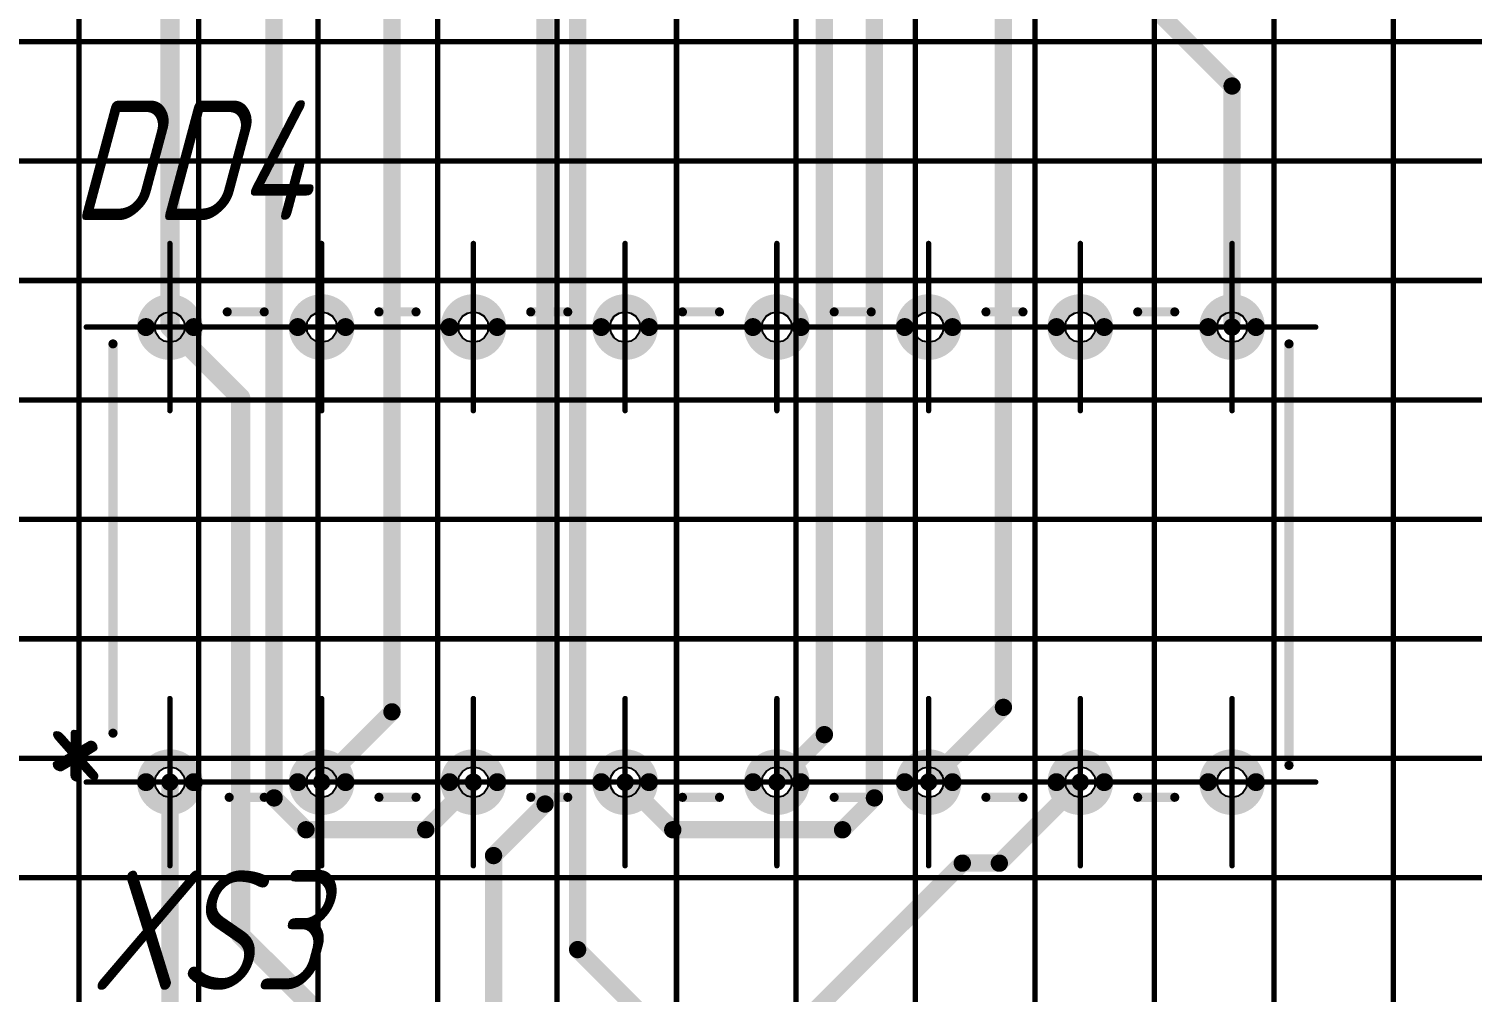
# Model space of a CAD drawing. Header units: millimetres. Extents: x 95 to 923, y 69 to 658.
# Drawn here: x 252.46 to 300.78, y 286.19 to 318.45 of the extents above; entities that cross this region are included whole.
import ezdxf

# ---------------------------------------------------------------- set-up
doc = ezdxf.new("R2010")
doc.units = ezdxf.units.MM
for name, color, linetype in [('Mechanical11', 56, 'Continuous'), ('Mechanical12', 56, 'Continuous'), ('Mechanical7', 56, 'Continuous'), ('Mechanical9', 56, 'Continuous')]:
    doc.layers.add(name, color=color, linetype=linetype)
doc.styles.add('GOST type A', font='', dxfattribs={"height": 0.2})
doc.styles.get('GOST type A').set_extended_font_data('GOST type A', italic=True)

msp = doc.modelspace()

# ---------------------------------------------------------------- linework, layer by layer
at = {"layer": 'Mechanical11', "color": 7}
for p, q in [((256.711, 308.267), (256.672, 308.462)), ((256.672, 308.462), (257.182, 308.462)), ((256.821, 308.101), (256.711, 308.267)), ((257.182, 308.462), (257.182, 307.952)), ((257.182, 308.462), (257.692, 308.462)), ((257.182, 307.952), (257.182, 308.462)), ((257.653, 308.267), (257.542, 308.101)), ((257.692, 308.462), (257.653, 308.267)), ((261.791, 308.267), (261.752, 308.462)), ((261.752, 308.462), (262.262, 308.462)), ((261.901, 308.101), (261.791, 308.267)), ((262.262, 308.462), (262.262, 307.952)), ((262.262, 308.462), (262.772, 308.462)), ((262.262, 307.952), (262.262, 308.462)), ((262.733, 308.267), (262.622, 308.101)), ((262.772, 308.462), (262.733, 308.267)), ((266.871, 308.267), (266.832, 308.462)), ((266.832, 308.462), (267.342, 308.462)), ((266.981, 308.101), (266.871, 308.267)), ((267.342, 308.462), (267.342, 307.952)), ((267.342, 308.462), (267.852, 308.462)), ((267.342, 307.952), (267.342, 308.462)), ((267.813, 308.267), (267.702, 308.101)), ((267.852, 308.462), (267.813, 308.267)), ((271.951, 308.267), (271.912, 308.462)), ((271.912, 308.462), (272.422, 308.462)), ((272.061, 308.101), (271.951, 308.267)), ((272.422, 308.462), (272.422, 307.952)), ((272.422, 308.462), (272.932, 308.462)), ((272.422, 307.952), (272.422, 308.462)), ((272.893, 308.267), (272.782, 308.101)), ((272.932, 308.462), (272.893, 308.267)), ((277.031, 308.267), (276.992, 308.462)), ((276.992, 308.462), (277.502, 308.462)), ((277.141, 308.101), (277.031, 308.267)), ((277.502, 308.462), (277.502, 307.952)), ((277.502, 308.462), (278.012, 308.462)), ((277.502, 307.952), (277.502, 308.462)), ((277.973, 308.267), (277.862, 308.101)), ((278.012, 308.462), (277.973, 308.267)), ((282.111, 308.267), (282.072, 308.462)), ((282.072, 308.462), (282.582, 308.462)), ((282.221, 308.101), (282.111, 308.267)), ((282.582, 308.462), (282.582, 307.952)), ((282.582, 308.462), (283.092, 308.462)), ((282.582, 307.952), (282.582, 308.462)), ((283.053, 308.267), (282.942, 308.101)), ((283.092, 308.462), (283.053, 308.267)), ((287.191, 308.267), (287.152, 308.462)), ((287.152, 308.462), (287.662, 308.462)), ((287.301, 308.101), (287.191, 308.267)), ((287.662, 308.462), (287.662, 307.952)), ((287.662, 308.462), (288.172, 308.462)), ((287.662, 307.952), (287.662, 308.462)), ((288.133, 308.267), (288.022, 308.101)), ((288.172, 308.462), (288.133, 308.267)), ((292.271, 308.267), (292.232, 308.462)), ((292.232, 308.462), (292.742, 308.462)), ((292.381, 308.101), (292.271, 308.267)), ((292.742, 308.462), (292.742, 307.952)), ((292.742, 308.462), (293.252, 308.462)), ((292.742, 307.952), (292.742, 308.462)), ((293.213, 308.267), (293.102, 308.101)), ((293.252, 308.462), (293.213, 308.267)), ((256.987, 307.991), (256.821, 308.101)), ((257.182, 307.952), (256.987, 307.991)), ((257.377, 307.991), (257.182, 307.952)), ((257.542, 308.101), (257.377, 307.991)), ((262.067, 307.991), (261.901, 308.101)), ((262.262, 307.952), (262.067, 307.991)), ((262.457, 307.991), (262.262, 307.952)), ((262.622, 308.101), (262.457, 307.991)), ((267.147, 307.991), (266.981, 308.101)), ((267.342, 307.952), (267.147, 307.991)), ((267.537, 307.991), (267.342, 307.952)), ((267.702, 308.101), (267.537, 307.991)), ((272.227, 307.991), (272.061, 308.101)), ((272.422, 307.952), (272.227, 307.991)), ((272.617, 307.991), (272.422, 307.952)), ((272.782, 308.101), (272.617, 307.991)), ((277.307, 307.991), (277.141, 308.101)), ((277.502, 307.952), (277.307, 307.991)), ((277.697, 307.991), (277.502, 307.952)), ((277.862, 308.101), (277.697, 307.991)), ((282.387, 307.991), (282.221, 308.101)), ((282.582, 307.952), (282.387, 307.991)), ((282.777, 307.991), (282.582, 307.952)), ((282.942, 308.101), (282.777, 307.991)), ((287.467, 307.991), (287.301, 308.101)), ((287.662, 307.952), (287.467, 307.991)), ((287.857, 307.991), (287.662, 307.952)), ((288.022, 308.101), (287.857, 307.991)), ((292.547, 307.991), (292.381, 308.101)), ((292.742, 307.952), (292.547, 307.991)), ((292.937, 307.991), (292.742, 307.952)), ((293.102, 308.101), (292.937, 307.991)), ((256.711, 293.027), (256.672, 293.222)), ((256.672, 293.222), (257.182, 293.222)), ((256.821, 292.861), (256.711, 293.027)), ((256.987, 292.751), (256.821, 292.861)), ((257.182, 293.222), (257.182, 292.712)), ((257.182, 293.222), (257.692, 293.222)), ((257.182, 292.712), (257.182, 293.222)), ((257.542, 292.861), (257.377, 292.751)), ((257.653, 293.027), (257.542, 292.861)), ((257.692, 293.222), (257.653, 293.027)), ((261.791, 293.027), (261.752, 293.222)), ((261.752, 293.222), (262.262, 293.222)), ((261.901, 292.861), (261.791, 293.027)), ((262.067, 292.751), (261.901, 292.861)), ((262.262, 293.222), (262.262, 292.712)), ((262.262, 293.222), (262.772, 293.222)), ((262.262, 292.712), (262.262, 293.222)), ((262.622, 292.861), (262.457, 292.751)), ((262.733, 293.027), (262.622, 292.861)), ((262.772, 293.222), (262.733, 293.027)), ((266.871, 293.027), (266.832, 293.222)), ((266.832, 293.222), (267.342, 293.222)), ((266.981, 292.861), (266.871, 293.027)), ((267.147, 292.751), (266.981, 292.861)), ((267.342, 293.222), (267.342, 292.712)), ((267.342, 293.222), (267.852, 293.222)), ((267.342, 292.712), (267.342, 293.222)), ((267.702, 292.861), (267.537, 292.751)), ((267.813, 293.027), (267.702, 292.861)), ((267.852, 293.222), (267.813, 293.027)), ((271.951, 293.027), (271.912, 293.222)), ((271.912, 293.222), (272.422, 293.222)), ((272.061, 292.861), (271.951, 293.027)), ((272.227, 292.751), (272.061, 292.861)), ((272.422, 293.222), (272.422, 292.712)), ((272.422, 293.222), (272.932, 293.222)), ((272.422, 292.712), (272.422, 293.222)), ((272.782, 292.861), (272.617, 292.751)), ((272.893, 293.027), (272.782, 292.861)), ((272.932, 293.222), (272.893, 293.027)), ((277.031, 293.027), (276.992, 293.222)), ((276.992, 293.222), (277.502, 293.222)), ((277.141, 292.861), (277.031, 293.027)), ((277.307, 292.751), (277.141, 292.861)), ((277.502, 293.222), (277.502, 292.712)), ((277.502, 293.222), (278.012, 293.222)), ((277.502, 292.712), (277.502, 293.222)), ((277.862, 292.861), (277.697, 292.751)), ((277.973, 293.027), (277.862, 292.861)), ((278.012, 293.222), (277.973, 293.027)), ((282.111, 293.027), (282.072, 293.222)), ((282.072, 293.222), (282.582, 293.222)), ((282.221, 292.861), (282.111, 293.027)), ((282.387, 292.751), (282.221, 292.861)), ((282.582, 293.222), (282.582, 292.712)), ((282.582, 293.222), (283.092, 293.222)), ((282.582, 292.712), (282.582, 293.222)), ((282.942, 292.861), (282.777, 292.751)), ((283.053, 293.027), (282.942, 292.861)), ((283.092, 293.222), (283.053, 293.027)), ((287.191, 293.027), (287.152, 293.222)), ((287.152, 293.222), (287.662, 293.222)), ((287.301, 292.861), (287.191, 293.027)), ((287.467, 292.751), (287.301, 292.861)), ((287.662, 293.222), (287.662, 292.712)), ((287.662, 293.222), (288.172, 293.222)), ((287.662, 292.712), (287.662, 293.222)), ((288.022, 292.861), (287.857, 292.751)), ((288.133, 293.027), (288.022, 292.861)), ((288.172, 293.222), (288.133, 293.027)), ((292.271, 293.027), (292.232, 293.222)), ((292.232, 293.222), (292.742, 293.222)), ((292.381, 292.861), (292.271, 293.027)), ((292.547, 292.751), (292.381, 292.861)), ((292.742, 293.222), (292.742, 292.712)), ((292.742, 293.222), (293.252, 293.222)), ((292.742, 292.712), (292.742, 293.222)), ((293.102, 292.861), (292.937, 292.751)), ((293.213, 293.027), (293.102, 292.861)), ((293.252, 293.222), (293.213, 293.027)), ((257.182, 292.712), (256.987, 292.751)), ((257.377, 292.751), (257.182, 292.712)), ((262.262, 292.712), (262.067, 292.751)), ((262.457, 292.751), (262.262, 292.712)), ((267.342, 292.712), (267.147, 292.751)), ((267.537, 292.751), (267.342, 292.712)), ((272.422, 292.712), (272.227, 292.751)), ((272.617, 292.751), (272.422, 292.712)), ((277.502, 292.712), (277.307, 292.751)), ((277.697, 292.751), (277.502, 292.712)), ((282.582, 292.712), (282.387, 292.751)), ((282.777, 292.751), (282.582, 292.712)), ((287.662, 292.712), (287.467, 292.751)), ((287.857, 292.751), (287.662, 292.712)), ((292.742, 292.712), (292.547, 292.751)), ((292.937, 292.751), (292.742, 292.712))]:
    msp.add_line(p, q, dxfattribs=at)
at = {"layer": 'Mechanical12', "color": 7}
for p, q in [((256.711, 308.657), (256.821, 308.822)), ((256.821, 308.822), (256.987, 308.933)), ((256.987, 308.933), (257.182, 308.972)), ((257.182, 308.462), (257.182, 308.972)), ((257.182, 308.972), (257.377, 308.933)), ((257.182, 308.972), (257.182, 308.462)), ((257.377, 308.933), (257.542, 308.822)), ((257.542, 308.822), (257.653, 308.657)), ((261.791, 308.657), (261.901, 308.822)), ((261.901, 308.822), (262.067, 308.933)), ((262.067, 308.933), (262.262, 308.972)), ((262.262, 308.462), (262.262, 308.972)), ((262.262, 308.972), (262.457, 308.933)), ((262.262, 308.972), (262.262, 308.462)), ((262.457, 308.933), (262.622, 308.822)), ((262.622, 308.822), (262.733, 308.657)), ((266.871, 308.657), (266.981, 308.822)), ((266.981, 308.822), (267.147, 308.933)), ((267.147, 308.933), (267.342, 308.972)), ((267.342, 308.462), (267.342, 308.972)), ((267.342, 308.972), (267.537, 308.933)), ((267.342, 308.972), (267.342, 308.462)), ((267.537, 308.933), (267.702, 308.822)), ((267.702, 308.822), (267.813, 308.657)), ((271.951, 308.657), (272.061, 308.822)), ((272.061, 308.822), (272.227, 308.933)), ((272.227, 308.933), (272.422, 308.972)), ((272.422, 308.462), (272.422, 308.972)), ((272.422, 308.972), (272.617, 308.933)), ((272.422, 308.972), (272.422, 308.462)), ((272.617, 308.933), (272.782, 308.822)), ((272.782, 308.822), (272.893, 308.657)), ((277.031, 308.657), (277.141, 308.822)), ((277.141, 308.822), (277.307, 308.933)), ((277.307, 308.933), (277.502, 308.972)), ((277.502, 308.462), (277.502, 308.972)), ((277.502, 308.972), (277.697, 308.933)), ((277.502, 308.972), (277.502, 308.462)), ((277.697, 308.933), (277.862, 308.822)), ((277.862, 308.822), (277.973, 308.657)), ((282.111, 308.657), (282.221, 308.822)), ((282.221, 308.822), (282.387, 308.933)), ((282.387, 308.933), (282.582, 308.972)), ((282.582, 308.462), (282.582, 308.972)), ((282.582, 308.972), (282.777, 308.933)), ((282.582, 308.972), (282.582, 308.462)), ((282.777, 308.933), (282.942, 308.822)), ((282.942, 308.822), (283.053, 308.657)), ((287.191, 308.657), (287.301, 308.822)), ((287.301, 308.822), (287.467, 308.933)), ((287.467, 308.933), (287.662, 308.972)), ((287.662, 308.462), (287.662, 308.972)), ((287.662, 308.972), (287.857, 308.933)), ((287.662, 308.972), (287.662, 308.462)), ((287.857, 308.933), (288.022, 308.822)), ((288.022, 308.822), (288.133, 308.657)), ((292.271, 308.657), (292.381, 308.822)), ((292.381, 308.822), (292.547, 308.933)), ((292.547, 308.933), (292.742, 308.972)), ((292.742, 308.462), (292.742, 308.972)), ((292.742, 308.972), (292.937, 308.933)), ((292.742, 308.972), (292.742, 308.462)), ((292.937, 308.933), (293.102, 308.822)), ((293.102, 308.822), (293.213, 308.657)), ((256.672, 308.462), (256.711, 308.657)), ((257.182, 308.462), (256.672, 308.462)), ((257.692, 308.462), (257.182, 308.462)), ((257.653, 308.657), (257.692, 308.462)), ((261.752, 308.462), (261.791, 308.657)), ((262.262, 308.462), (261.752, 308.462)), ((262.772, 308.462), (262.262, 308.462)), ((262.733, 308.657), (262.772, 308.462)), ((266.832, 308.462), (266.871, 308.657)), ((267.342, 308.462), (266.832, 308.462)), ((267.852, 308.462), (267.342, 308.462)), ((267.813, 308.657), (267.852, 308.462)), ((271.912, 308.462), (271.951, 308.657)), ((272.422, 308.462), (271.912, 308.462)), ((272.932, 308.462), (272.422, 308.462)), ((272.893, 308.657), (272.932, 308.462)), ((276.992, 308.462), (277.031, 308.657)), ((277.502, 308.462), (276.992, 308.462)), ((278.012, 308.462), (277.502, 308.462)), ((277.973, 308.657), (278.012, 308.462)), ((282.072, 308.462), (282.111, 308.657)), ((282.582, 308.462), (282.072, 308.462)), ((283.092, 308.462), (282.582, 308.462)), ((283.053, 308.657), (283.092, 308.462)), ((287.152, 308.462), (287.191, 308.657)), ((287.662, 308.462), (287.152, 308.462)), ((288.172, 308.462), (287.662, 308.462)), ((288.133, 308.657), (288.172, 308.462)), ((292.232, 308.462), (292.271, 308.657)), ((292.742, 308.462), (292.232, 308.462)), ((293.252, 308.462), (292.742, 308.462)), ((293.213, 308.657), (293.252, 308.462)), ((256.672, 293.222), (256.711, 293.417)), ((256.711, 293.417), (256.821, 293.582)), ((256.821, 293.582), (256.987, 293.693)), ((256.987, 293.693), (257.182, 293.732)), ((257.182, 293.222), (257.182, 293.732)), ((257.182, 293.732), (257.377, 293.693)), ((257.182, 293.732), (257.182, 293.222)), ((257.377, 293.693), (257.542, 293.582)), ((257.542, 293.582), (257.653, 293.417)), ((257.653, 293.417), (257.692, 293.222)), ((261.752, 293.222), (261.791, 293.417)), ((261.791, 293.417), (261.901, 293.582)), ((261.901, 293.582), (262.067, 293.693)), ((262.067, 293.693), (262.262, 293.732)), ((262.262, 293.222), (262.262, 293.732)), ((262.262, 293.732), (262.457, 293.693)), ((262.262, 293.732), (262.262, 293.222)), ((262.457, 293.693), (262.622, 293.582)), ((262.622, 293.582), (262.733, 293.417)), ((262.733, 293.417), (262.772, 293.222)), ((266.832, 293.222), (266.871, 293.417)), ((266.871, 293.417), (266.981, 293.582)), ((266.981, 293.582), (267.147, 293.693)), ((267.147, 293.693), (267.342, 293.732)), ((267.342, 293.222), (267.342, 293.732)), ((267.342, 293.732), (267.537, 293.693)), ((267.342, 293.732), (267.342, 293.222)), ((267.537, 293.693), (267.702, 293.582)), ((267.702, 293.582), (267.813, 293.417)), ((267.813, 293.417), (267.852, 293.222)), ((271.912, 293.222), (271.951, 293.417)), ((271.951, 293.417), (272.061, 293.582)), ((272.061, 293.582), (272.227, 293.693)), ((272.227, 293.693), (272.422, 293.732)), ((272.422, 293.222), (272.422, 293.732)), ((272.422, 293.732), (272.617, 293.693)), ((272.422, 293.732), (272.422, 293.222)), ((272.617, 293.693), (272.782, 293.582)), ((272.782, 293.582), (272.893, 293.417)), ((272.893, 293.417), (272.932, 293.222)), ((276.992, 293.222), (277.031, 293.417)), ((277.031, 293.417), (277.141, 293.582)), ((277.141, 293.582), (277.307, 293.693)), ((277.307, 293.693), (277.502, 293.732)), ((277.502, 293.222), (277.502, 293.732)), ((277.502, 293.732), (277.697, 293.693)), ((277.502, 293.732), (277.502, 293.222)), ((277.697, 293.693), (277.862, 293.582)), ((277.862, 293.582), (277.973, 293.417)), ((277.973, 293.417), (278.012, 293.222)), ((282.072, 293.222), (282.111, 293.417)), ((282.111, 293.417), (282.221, 293.582)), ((282.221, 293.582), (282.387, 293.693)), ((282.387, 293.693), (282.582, 293.732)), ((282.582, 293.222), (282.582, 293.732)), ((282.582, 293.732), (282.777, 293.693)), ((282.582, 293.732), (282.582, 293.222)), ((282.777, 293.693), (282.942, 293.582)), ((282.942, 293.582), (283.053, 293.417)), ((283.053, 293.417), (283.092, 293.222)), ((287.152, 293.222), (287.191, 293.417)), ((287.191, 293.417), (287.301, 293.582)), ((287.301, 293.582), (287.467, 293.693)), ((287.467, 293.693), (287.662, 293.732)), ((287.662, 293.222), (287.662, 293.732)), ((287.662, 293.732), (287.857, 293.693)), ((287.662, 293.732), (287.662, 293.222)), ((287.857, 293.693), (288.022, 293.582)), ((288.022, 293.582), (288.133, 293.417)), ((288.133, 293.417), (288.172, 293.222)), ((292.232, 293.222), (292.271, 293.417)), ((292.271, 293.417), (292.381, 293.582)), ((292.381, 293.582), (292.547, 293.693)), ((292.547, 293.693), (292.742, 293.732)), ((292.742, 293.222), (292.742, 293.732)), ((292.742, 293.732), (292.937, 293.693)), ((292.742, 293.732), (292.742, 293.222)), ((292.937, 293.693), (293.102, 293.582)), ((293.102, 293.582), (293.213, 293.417)), ((293.213, 293.417), (293.252, 293.222)), ((257.182, 293.222), (256.672, 293.222)), ((257.692, 293.222), (257.182, 293.222)), ((262.262, 293.222), (261.752, 293.222)), ((262.772, 293.222), (262.262, 293.222)), ((267.342, 293.222), (266.832, 293.222)), ((267.852, 293.222), (267.342, 293.222)), ((272.422, 293.222), (271.912, 293.222)), ((272.932, 293.222), (272.422, 293.222)), ((277.502, 293.222), (276.992, 293.222)), ((278.012, 293.222), (277.502, 293.222)), ((282.582, 293.222), (282.072, 293.222)), ((283.092, 293.222), (282.582, 293.222)), ((287.662, 293.222), (287.152, 293.222)), ((288.172, 293.222), (287.662, 293.222)), ((292.742, 293.222), (292.232, 293.222)), ((293.252, 293.222), (292.742, 293.222))]:
    msp.add_line(p, q, dxfattribs=at)
for points, const_width in [([(264.616, 295.576), (264.616, 395.517)], 0.58), ([(285.087, 295.727), (285.087, 335.721)], 0.58), ([(260.672, 292.694), (260.672, 332.53)], 0.58), ([(269.744, 292.489), (269.744, 331.82)], 0.58), ([(270.832, 287.614), (270.832, 331.525)], 0.58), ([(280.769, 292.694), (280.769, 331.649)], 0.58), ([(287.17, 322.107), (292.742, 316.535)], 0.58), ([(279.093, 294.813), (279.093, 320.939)], 0.58), ([(257.182, 308.462), (257.182, 319.62)], 0.646), ([(292.742, 308.462), (292.742, 316.535)], 0.58), ([(257.182, 308.462), (259.551, 306.093)], 0.646), ([(259.102, 308.97), (260.342, 308.97)], 0.305), ([(264.182, 308.97), (265.422, 308.97)], 0.305), ([(269.262, 308.97), (270.502, 308.97)], 0.305), ([(274.342, 308.97), (275.582, 308.97)], 0.305), ([(279.422, 308.97), (280.662, 308.97)], 0.305), ([(284.502, 308.97), (285.742, 308.97)], 0.305), ([(289.582, 308.97), (290.822, 308.97)], 0.305), ([(255.277, 294.861), (255.277, 307.899)], 0.305), ([(294.647, 293.784), (294.647, 307.899)], 0.305), ([(259.551, 288.093), (259.551, 306.093)], 0.646), ([(262.262, 293.222), (264.616, 295.576)], 0.58), ([(282.582, 293.222), (285.087, 295.727)], 0.58), ([(277.502, 293.222), (279.093, 294.813)], 0.58), ([(257.182, 284.175), (257.182, 293.222)], 0.58), ([(265.747, 291.627), (267.342, 293.222)], 0.58), ([(272.422, 293.222), (274.017, 291.627)], 0.58), ([(284.95, 290.509), (287.662, 293.222)], 0.58), ([(259.168, 292.714), (260.342, 292.714)], 0.305), ([(260.672, 292.694), (261.739, 291.627)], 0.58), ([(264.182, 292.714), (265.422, 292.714)], 0.305), ([(269.262, 292.714), (270.502, 292.714)], 0.305), ([(274.342, 292.714), (275.582, 292.714)], 0.305), ([(279.422, 292.714), (280.662, 292.714)], 0.305), ([(279.702, 291.627), (280.769, 292.694)], 0.58), ([(284.502, 292.714), (285.742, 292.714)], 0.305), ([(289.582, 292.714), (290.822, 292.714)], 0.305), ([(268.018, 290.763), (269.744, 292.489)], 0.58), ([(261.739, 291.627), (265.747, 291.627)], 0.58), ([(274.017, 291.627), (279.702, 291.627)], 0.58), ([(268.018, 281.416), (268.018, 290.763)], 0.58), ([(275.502, 282.302), (283.71, 290.509)], 0.58), ([(283.71, 290.509), (284.95, 290.509)], 0.58), ([(259.551, 288.093), (265.342, 282.302)], 0.646), ([(270.832, 287.614), (272.946, 285.5)], 0.58)]:
    msp.add_lwpolyline(points, dxfattribs=dict(at, const_width=const_width))
for points, const_width in [([(292.597, 316.535, 1), (292.887, 316.535, 1)], 0.29), ([(292.597, 316.535, 1), (292.887, 316.535, 1)], 0.29), ([(257.982, 308.462, 1), (256.382, 308.462, 1)], 0.6), ([(257.982, 308.462, 1), (256.382, 308.462, 1)], 0.6), ([(263.062, 308.462, 1), (261.462, 308.462, 1)], 0.6), ([(263.062, 308.462, 1), (261.462, 308.462, 1)], 0.6), ([(268.142, 308.462, 1), (266.542, 308.462, 1)], 0.6), ([(268.142, 308.462, 1), (266.542, 308.462, 1)], 0.6), ([(273.222, 308.462, 1), (271.622, 308.462, 1)], 0.6), ([(273.222, 308.462, 1), (271.622, 308.462, 1)], 0.6), ([(278.302, 308.462, 1), (276.702, 308.462, 1)], 0.6), ([(278.302, 308.462, 1), (276.702, 308.462, 1)], 0.6), ([(283.382, 308.462, 1), (281.782, 308.462, 1)], 0.6), ([(283.382, 308.462, 1), (281.782, 308.462, 1)], 0.6), ([(288.462, 308.462, 1), (286.862, 308.462, 1)], 0.6), ([(288.462, 308.462, 1), (286.862, 308.462, 1)], 0.6), ([(293.542, 308.462, 1), (291.942, 308.462, 1)], 0.6), ([(293.542, 308.462, 1), (291.942, 308.462, 1)], 0.6), ([(256.232, 308.462, 1), (256.532, 308.462, 1)], 0.3), ([(256.232, 308.462, 1), (256.532, 308.462, 1)], 0.3), ([(257.02, 308.462, 1), (257.343, 308.462, 1)], 0.323), ([(257.02, 308.462, 1), (257.343, 308.462, 1)], 0.323), ([(257.832, 308.462, 1), (258.132, 308.462, 1)], 0.3), ([(257.832, 308.462, 1), (258.132, 308.462, 1)], 0.3), ([(259.026, 308.97, 1), (259.178, 308.97, 1)], 0.152), ([(260.266, 308.97, 1), (260.418, 308.97, 1)], 0.152), ([(261.312, 308.462, 1), (261.612, 308.462, 1)], 0.3), ([(261.312, 308.462, 1), (261.612, 308.462, 1)], 0.3), ([(262.912, 308.462, 1), (263.212, 308.462, 1)], 0.3), ([(262.912, 308.462, 1), (263.212, 308.462, 1)], 0.3), ([(264.106, 308.97, 1), (264.258, 308.97, 1)], 0.152), ([(265.346, 308.97, 1), (265.498, 308.97, 1)], 0.152), ([(266.392, 308.462, 1), (266.692, 308.462, 1)], 0.3), ([(266.392, 308.462, 1), (266.692, 308.462, 1)], 0.3), ([(267.992, 308.462, 1), (268.292, 308.462, 1)], 0.3), ([(267.992, 308.462, 1), (268.292, 308.462, 1)], 0.3), ([(269.186, 308.97, 1), (269.338, 308.97, 1)], 0.152), ([(270.426, 308.97, 1), (270.578, 308.97, 1)], 0.152), ([(271.472, 308.462, 1), (271.772, 308.462, 1)], 0.3), ([(271.472, 308.462, 1), (271.772, 308.462, 1)], 0.3), ([(273.072, 308.462, 1), (273.372, 308.462, 1)], 0.3), ([(273.072, 308.462, 1), (273.372, 308.462, 1)], 0.3), ([(274.266, 308.97, 1), (274.418, 308.97, 1)], 0.152), ([(275.506, 308.97, 1), (275.658, 308.97, 1)], 0.152), ([(276.552, 308.462, 1), (276.852, 308.462, 1)], 0.3), ([(276.552, 308.462, 1), (276.852, 308.462, 1)], 0.3), ([(278.152, 308.462, 1), (278.452, 308.462, 1)], 0.3), ([(278.152, 308.462, 1), (278.452, 308.462, 1)], 0.3), ([(279.346, 308.97, 1), (279.498, 308.97, 1)], 0.152), ([(280.586, 308.97, 1), (280.738, 308.97, 1)], 0.152), ([(281.632, 308.462, 1), (281.932, 308.462, 1)], 0.3), ([(281.632, 308.462, 1), (281.932, 308.462, 1)], 0.3), ([(283.232, 308.462, 1), (283.532, 308.462, 1)], 0.3), ([(283.232, 308.462, 1), (283.532, 308.462, 1)], 0.3), ([(284.426, 308.97, 1), (284.578, 308.97, 1)], 0.152), ([(285.666, 308.97, 1), (285.818, 308.97, 1)], 0.152), ([(286.712, 308.462, 1), (287.012, 308.462, 1)], 0.3), ([(286.712, 308.462, 1), (287.012, 308.462, 1)], 0.3), ([(288.312, 308.462, 1), (288.612, 308.462, 1)], 0.3), ([(288.312, 308.462, 1), (288.612, 308.462, 1)], 0.3), ([(289.506, 308.97, 1), (289.658, 308.97, 1)], 0.152), ([(290.746, 308.97, 1), (290.898, 308.97, 1)], 0.152), ([(291.792, 308.462, 1), (292.092, 308.462, 1)], 0.3), ([(291.792, 308.462, 1), (292.092, 308.462, 1)], 0.3), ([(292.597, 308.462, 1), (292.887, 308.462, 1)], 0.29), ([(293.392, 308.462, 1), (293.692, 308.462, 1)], 0.3), ([(293.392, 308.462, 1), (293.692, 308.462, 1)], 0.3), ([(255.201, 307.899, 1), (255.353, 307.899, 1)], 0.152), ([(294.571, 307.899, 1), (294.723, 307.899, 1)], 0.152), ([(259.389, 306.093, 1), (259.712, 306.093, 1)], 0.323), ([(259.389, 306.093, 1), (259.712, 306.093, 1)], 0.323), ([(264.471, 295.576, 1), (264.761, 295.576, 1)], 0.29), ([(264.471, 295.576, 1), (264.761, 295.576, 1)], 0.29), ([(284.942, 295.727, 1), (285.232, 295.727, 1)], 0.29), ([(284.942, 295.727, 1), (285.232, 295.727, 1)], 0.29), ([(255.201, 294.861, 1), (255.353, 294.861, 1)], 0.152), ([(278.948, 294.813, 1), (279.238, 294.813, 1)], 0.29), ([(278.948, 294.813, 1), (279.238, 294.813, 1)], 0.29), ([(257.982, 293.222, 1), (256.382, 293.222, 1)], 0.6), ([(257.982, 293.222, 1), (256.382, 293.222, 1)], 0.6), ([(263.062, 293.222, 1), (261.462, 293.222, 1)], 0.6), ([(263.062, 293.222, 1), (261.462, 293.222, 1)], 0.6), ([(268.142, 293.222, 1), (266.542, 293.222, 1)], 0.6), ([(268.142, 293.222, 1), (266.542, 293.222, 1)], 0.6), ([(273.222, 293.222, 1), (271.622, 293.222, 1)], 0.6), ([(273.222, 293.222, 1), (271.622, 293.222, 1)], 0.6), ([(278.302, 293.222, 1), (276.702, 293.222, 1)], 0.6), ([(278.302, 293.222, 1), (276.702, 293.222, 1)], 0.6), ([(283.382, 293.222, 1), (281.782, 293.222, 1)], 0.6), ([(283.382, 293.222, 1), (281.782, 293.222, 1)], 0.6), ([(288.462, 293.222, 1), (286.862, 293.222, 1)], 0.6), ([(288.462, 293.222, 1), (286.862, 293.222, 1)], 0.6), ([(293.542, 293.222, 1), (291.942, 293.222, 1)], 0.6), ([(293.542, 293.222, 1), (291.942, 293.222, 1)], 0.6), ([(294.571, 293.784, 1), (294.723, 293.784, 1)], 0.152), ([(256.232, 293.222, 1), (256.532, 293.222, 1)], 0.3), ([(256.232, 293.222, 1), (256.532, 293.222, 1)], 0.3), ([(257.037, 293.222, 1), (257.327, 293.222, 1)], 0.29), ([(257.832, 293.222, 1), (258.132, 293.222, 1)], 0.3), ([(257.832, 293.222, 1), (258.132, 293.222, 1)], 0.3), ([(261.312, 293.222, 1), (261.612, 293.222, 1)], 0.3), ([(261.312, 293.222, 1), (261.612, 293.222, 1)], 0.3), ([(262.117, 293.222, 1), (262.407, 293.222, 1)], 0.29), ([(262.912, 293.222, 1), (263.212, 293.222, 1)], 0.3), ([(262.912, 293.222, 1), (263.212, 293.222, 1)], 0.3), ([(266.392, 293.222, 1), (266.692, 293.222, 1)], 0.3), ([(266.392, 293.222, 1), (266.692, 293.222, 1)], 0.3), ([(267.197, 293.222, 1), (267.487, 293.222, 1)], 0.29), ([(267.992, 293.222, 1), (268.292, 293.222, 1)], 0.3), ([(267.992, 293.222, 1), (268.292, 293.222, 1)], 0.3), ([(271.472, 293.222, 1), (271.772, 293.222, 1)], 0.3), ([(271.472, 293.222, 1), (271.772, 293.222, 1)], 0.3), ([(272.277, 293.222, 1), (272.567, 293.222, 1)], 0.29), ([(273.072, 293.222, 1), (273.372, 293.222, 1)], 0.3), ([(273.072, 293.222, 1), (273.372, 293.222, 1)], 0.3), ([(276.552, 293.222, 1), (276.852, 293.222, 1)], 0.3), ([(276.552, 293.222, 1), (276.852, 293.222, 1)], 0.3), ([(277.357, 293.222, 1), (277.647, 293.222, 1)], 0.29), ([(278.152, 293.222, 1), (278.452, 293.222, 1)], 0.3), ([(278.152, 293.222, 1), (278.452, 293.222, 1)], 0.3), ([(281.632, 293.222, 1), (281.932, 293.222, 1)], 0.3), ([(281.632, 293.222, 1), (281.932, 293.222, 1)], 0.3), ([(282.437, 293.222, 1), (282.727, 293.222, 1)], 0.29), ([(283.232, 293.222, 1), (283.532, 293.222, 1)], 0.3), ([(283.232, 293.222, 1), (283.532, 293.222, 1)], 0.3), ([(286.712, 293.222, 1), (287.012, 293.222, 1)], 0.3), ([(286.712, 293.222, 1), (287.012, 293.222, 1)], 0.3), ([(287.517, 293.222, 1), (287.807, 293.222, 1)], 0.29), ([(288.312, 293.222, 1), (288.612, 293.222, 1)], 0.3), ([(288.312, 293.222, 1), (288.612, 293.222, 1)], 0.3), ([(291.792, 293.222, 1), (292.092, 293.222, 1)], 0.3), ([(291.792, 293.222, 1), (292.092, 293.222, 1)], 0.3), ([(293.392, 293.222, 1), (293.692, 293.222, 1)], 0.3), ([(293.392, 293.222, 1), (293.692, 293.222, 1)], 0.3), ([(259.092, 292.714, 1), (259.244, 292.714, 1)], 0.152), ([(260.266, 292.714, 1), (260.418, 292.714, 1)], 0.152), ([(260.527, 292.694, 1), (260.817, 292.694, 1)], 0.29), ([(260.527, 292.694, 1), (260.817, 292.694, 1)], 0.29), ([(264.106, 292.714, 1), (264.258, 292.714, 1)], 0.152), ([(265.346, 292.714, 1), (265.498, 292.714, 1)], 0.152), ([(269.186, 292.714, 1), (269.338, 292.714, 1)], 0.152), ([(270.426, 292.714, 1), (270.578, 292.714, 1)], 0.152), ([(274.266, 292.714, 1), (274.418, 292.714, 1)], 0.152), ([(275.506, 292.714, 1), (275.658, 292.714, 1)], 0.152), ([(279.346, 292.714, 1), (279.498, 292.714, 1)], 0.152), ([(280.624, 292.694, 1), (280.914, 292.694, 1)], 0.29), ([(280.624, 292.694, 1), (280.914, 292.694, 1)], 0.29), ([(280.586, 292.714, 1), (280.738, 292.714, 1)], 0.152), ([(284.426, 292.714, 1), (284.578, 292.714, 1)], 0.152), ([(285.666, 292.714, 1), (285.818, 292.714, 1)], 0.152), ([(289.506, 292.714, 1), (289.658, 292.714, 1)], 0.152), ([(290.746, 292.714, 1), (290.898, 292.714, 1)], 0.152), ([(269.599, 292.489, 1), (269.889, 292.489, 1)], 0.29), ([(269.599, 292.489, 1), (269.889, 292.489, 1)], 0.29), ([(261.594, 291.627, 1), (261.884, 291.627, 1)], 0.29), ([(261.594, 291.627, 1), (261.884, 291.627, 1)], 0.29), ([(265.602, 291.627, 1), (265.892, 291.627, 1)], 0.29), ([(265.602, 291.627, 1), (265.892, 291.627, 1)], 0.29), ([(273.872, 291.627, 1), (274.162, 291.627, 1)], 0.29), ([(273.872, 291.627, 1), (274.162, 291.627, 1)], 0.29), ([(279.557, 291.627, 1), (279.847, 291.627, 1)], 0.29), ([(279.557, 291.627, 1), (279.847, 291.627, 1)], 0.29), ([(267.873, 290.763, 1), (268.163, 290.763, 1)], 0.29), ([(267.873, 290.763, 1), (268.163, 290.763, 1)], 0.29), ([(283.565, 290.509, 1), (283.855, 290.509, 1)], 0.29), ([(283.565, 290.509, 1), (283.855, 290.509, 1)], 0.29), ([(284.805, 290.509, 1), (285.095, 290.509, 1)], 0.29), ([(284.805, 290.509, 1), (285.095, 290.509, 1)], 0.29), ([(259.389, 288.093, 1), (259.712, 288.093, 1)], 0.323), ([(259.389, 288.093, 1), (259.712, 288.093, 1)], 0.323), ([(270.687, 287.614, 1), (270.977, 287.614, 1)], 0.29), ([(270.687, 287.614, 1), (270.977, 287.614, 1)], 0.29)]:
    msp.add_lwpolyline(points, format="xyb", close=True, dxfattribs=dict(at, const_width=const_width))
at = {"layer": 'Mechanical7', "color": 7, "const_width": 0.18}
for points in [[(257.182, 305.662), (257.182, 311.262)], [(262.262, 305.662), (262.262, 311.262)], [(267.342, 305.662), (267.342, 311.262)], [(272.422, 305.662), (272.422, 311.262)], [(277.502, 305.662), (277.502, 311.262)], [(282.582, 305.662), (282.582, 311.262)], [(287.662, 305.662), (287.662, 311.262)], [(292.742, 305.662), (292.742, 311.262)], [(257.182, 305.962), (257.182, 310.962)], [(262.262, 305.962), (262.262, 310.962)], [(267.342, 305.962), (267.342, 310.962)], [(272.422, 305.962), (272.422, 310.962)], [(277.502, 305.962), (277.502, 310.962)], [(282.582, 305.962), (282.582, 310.962)], [(287.662, 305.962), (287.662, 310.962)], [(292.742, 305.962), (292.742, 310.962)], [(254.382, 308.462), (259.982, 308.462)], [(254.682, 308.462), (259.682, 308.462)], [(259.462, 308.462), (265.062, 308.462)], [(259.762, 308.462), (264.762, 308.462)], [(264.542, 308.462), (270.142, 308.462)], [(264.842, 308.462), (269.842, 308.462)], [(269.622, 308.462), (275.222, 308.462)], [(269.922, 308.462), (274.922, 308.462)], [(274.702, 308.462), (280.302, 308.462)], [(275.002, 308.462), (280.002, 308.462)], [(279.782, 308.462), (285.382, 308.462)], [(280.082, 308.462), (285.082, 308.462)], [(284.862, 308.462), (290.462, 308.462)], [(285.162, 308.462), (290.162, 308.462)], [(289.942, 308.462), (295.542, 308.462)], [(290.242, 308.462), (295.242, 308.462)], [(257.182, 290.422), (257.182, 296.022)], [(257.182, 290.722), (257.182, 295.722)], [(262.262, 290.422), (262.262, 296.022)], [(262.262, 290.722), (262.262, 295.722)], [(267.342, 290.422), (267.342, 296.022)], [(267.342, 290.722), (267.342, 295.722)], [(272.422, 290.422), (272.422, 296.022)], [(272.422, 290.722), (272.422, 295.722)], [(277.502, 290.422), (277.502, 296.022)], [(277.502, 290.722), (277.502, 295.722)], [(282.582, 290.422), (282.582, 296.022)], [(282.582, 290.722), (282.582, 295.722)], [(287.662, 290.422), (287.662, 296.022)], [(287.662, 290.722), (287.662, 295.722)], [(292.742, 290.422), (292.742, 296.022)], [(292.742, 290.722), (292.742, 295.722)], [(254.382, 293.222), (259.982, 293.222)], [(254.682, 293.222), (259.682, 293.222)], [(259.462, 293.222), (265.062, 293.222)], [(259.762, 293.222), (264.762, 293.222)], [(264.542, 293.222), (270.142, 293.222)], [(264.842, 293.222), (269.842, 293.222)], [(269.622, 293.222), (275.222, 293.222)], [(269.922, 293.222), (274.922, 293.222)], [(274.702, 293.222), (280.302, 293.222)], [(275.002, 293.222), (280.002, 293.222)], [(279.782, 293.222), (285.382, 293.222)], [(280.082, 293.222), (285.082, 293.222)], [(284.862, 293.222), (290.462, 293.222)], [(285.162, 293.222), (290.162, 293.222)], [(289.942, 293.222), (295.542, 293.222)], [(290.242, 293.222), (295.242, 293.222)]]:
    msp.add_lwpolyline(points, dxfattribs=at)
at = {"layer": 'Mechanical7', "color": 7, "const_width": 0.09}
for points in [[(257.137, 311.262, 1), (257.227, 311.262, 1)], [(262.217, 311.262, 1), (262.307, 311.262, 1)], [(267.297, 311.262, 1), (267.387, 311.262, 1)], [(272.377, 311.262, 1), (272.467, 311.262, 1)], [(277.457, 311.262, 1), (277.547, 311.262, 1)], [(282.537, 311.262, 1), (282.627, 311.262, 1)], [(287.617, 311.262, 1), (287.707, 311.262, 1)], [(292.697, 311.262, 1), (292.787, 311.262, 1)], [(257.137, 310.962, 1), (257.227, 310.962, 1)], [(262.217, 310.962, 1), (262.307, 310.962, 1)], [(267.297, 310.962, 1), (267.387, 310.962, 1)], [(272.377, 310.962, 1), (272.467, 310.962, 1)], [(277.457, 310.962, 1), (277.547, 310.962, 1)], [(282.537, 310.962, 1), (282.627, 310.962, 1)], [(287.617, 310.962, 1), (287.707, 310.962, 1)], [(292.697, 310.962, 1), (292.787, 310.962, 1)], [(254.337, 308.462, 1), (254.427, 308.462, 1)], [(254.637, 308.462, 1), (254.727, 308.462, 1)], [(259.417, 308.462, 1), (259.507, 308.462, 1)], [(259.637, 308.462, 1), (259.727, 308.462, 1)], [(259.717, 308.462, 1), (259.807, 308.462, 1)], [(259.937, 308.462, 1), (260.027, 308.462, 1)], [(264.497, 308.462, 1), (264.587, 308.462, 1)], [(264.717, 308.462, 1), (264.807, 308.462, 1)], [(264.797, 308.462, 1), (264.887, 308.462, 1)], [(265.017, 308.462, 1), (265.107, 308.462, 1)], [(269.577, 308.462, 1), (269.667, 308.462, 1)], [(269.797, 308.462, 1), (269.887, 308.462, 1)], [(269.877, 308.462, 1), (269.967, 308.462, 1)], [(270.097, 308.462, 1), (270.187, 308.462, 1)], [(274.657, 308.462, 1), (274.747, 308.462, 1)], [(274.877, 308.462, 1), (274.967, 308.462, 1)], [(274.957, 308.462, 1), (275.047, 308.462, 1)], [(275.177, 308.462, 1), (275.267, 308.462, 1)], [(279.737, 308.462, 1), (279.827, 308.462, 1)], [(279.957, 308.462, 1), (280.047, 308.462, 1)], [(280.037, 308.462, 1), (280.127, 308.462, 1)], [(280.257, 308.462, 1), (280.347, 308.462, 1)], [(284.817, 308.462, 1), (284.907, 308.462, 1)], [(285.037, 308.462, 1), (285.127, 308.462, 1)], [(285.117, 308.462, 1), (285.207, 308.462, 1)], [(285.337, 308.462, 1), (285.427, 308.462, 1)], [(289.897, 308.462, 1), (289.987, 308.462, 1)], [(290.117, 308.462, 1), (290.207, 308.462, 1)], [(290.197, 308.462, 1), (290.287, 308.462, 1)], [(290.417, 308.462, 1), (290.507, 308.462, 1)], [(295.197, 308.462, 1), (295.287, 308.462, 1)], [(295.497, 308.462, 1), (295.587, 308.462, 1)], [(257.137, 305.962, 1), (257.227, 305.962, 1)], [(262.217, 305.962, 1), (262.307, 305.962, 1)], [(267.297, 305.962, 1), (267.387, 305.962, 1)], [(272.377, 305.962, 1), (272.467, 305.962, 1)], [(277.457, 305.962, 1), (277.547, 305.962, 1)], [(282.537, 305.962, 1), (282.627, 305.962, 1)], [(287.617, 305.962, 1), (287.707, 305.962, 1)], [(292.697, 305.962, 1), (292.787, 305.962, 1)], [(257.137, 305.662, 1), (257.227, 305.662, 1)], [(262.217, 305.662, 1), (262.307, 305.662, 1)], [(267.297, 305.662, 1), (267.387, 305.662, 1)], [(272.377, 305.662, 1), (272.467, 305.662, 1)], [(277.457, 305.662, 1), (277.547, 305.662, 1)], [(282.537, 305.662, 1), (282.627, 305.662, 1)], [(287.617, 305.662, 1), (287.707, 305.662, 1)], [(292.697, 305.662, 1), (292.787, 305.662, 1)], [(257.137, 296.022, 1), (257.227, 296.022, 1)], [(257.137, 295.722, 1), (257.227, 295.722, 1)], [(262.217, 296.022, 1), (262.307, 296.022, 1)], [(262.217, 295.722, 1), (262.307, 295.722, 1)], [(267.297, 296.022, 1), (267.387, 296.022, 1)], [(267.297, 295.722, 1), (267.387, 295.722, 1)], [(272.377, 296.022, 1), (272.467, 296.022, 1)], [(272.377, 295.722, 1), (272.467, 295.722, 1)], [(277.457, 296.022, 1), (277.547, 296.022, 1)], [(277.457, 295.722, 1), (277.547, 295.722, 1)], [(282.537, 296.022, 1), (282.627, 296.022, 1)], [(282.537, 295.722, 1), (282.627, 295.722, 1)], [(287.617, 296.022, 1), (287.707, 296.022, 1)], [(287.617, 295.722, 1), (287.707, 295.722, 1)], [(292.697, 296.022, 1), (292.787, 296.022, 1)], [(292.697, 295.722, 1), (292.787, 295.722, 1)], [(254.337, 293.222, 1), (254.427, 293.222, 1)], [(254.637, 293.222, 1), (254.727, 293.222, 1)], [(259.417, 293.222, 1), (259.507, 293.222, 1)], [(259.637, 293.222, 1), (259.727, 293.222, 1)], [(259.717, 293.222, 1), (259.807, 293.222, 1)], [(259.937, 293.222, 1), (260.027, 293.222, 1)], [(264.497, 293.222, 1), (264.587, 293.222, 1)], [(264.717, 293.222, 1), (264.807, 293.222, 1)], [(264.797, 293.222, 1), (264.887, 293.222, 1)], [(265.017, 293.222, 1), (265.107, 293.222, 1)], [(269.577, 293.222, 1), (269.667, 293.222, 1)], [(269.797, 293.222, 1), (269.887, 293.222, 1)], [(269.877, 293.222, 1), (269.967, 293.222, 1)], [(270.097, 293.222, 1), (270.187, 293.222, 1)], [(274.657, 293.222, 1), (274.747, 293.222, 1)], [(274.877, 293.222, 1), (274.967, 293.222, 1)], [(274.957, 293.222, 1), (275.047, 293.222, 1)], [(275.177, 293.222, 1), (275.267, 293.222, 1)], [(279.737, 293.222, 1), (279.827, 293.222, 1)], [(279.957, 293.222, 1), (280.047, 293.222, 1)], [(280.037, 293.222, 1), (280.127, 293.222, 1)], [(280.257, 293.222, 1), (280.347, 293.222, 1)], [(284.817, 293.222, 1), (284.907, 293.222, 1)], [(285.037, 293.222, 1), (285.127, 293.222, 1)], [(285.117, 293.222, 1), (285.207, 293.222, 1)], [(285.337, 293.222, 1), (285.427, 293.222, 1)], [(289.897, 293.222, 1), (289.987, 293.222, 1)], [(290.117, 293.222, 1), (290.207, 293.222, 1)], [(290.197, 293.222, 1), (290.287, 293.222, 1)], [(290.417, 293.222, 1), (290.507, 293.222, 1)], [(295.197, 293.222, 1), (295.287, 293.222, 1)], [(295.497, 293.222, 1), (295.587, 293.222, 1)], [(257.137, 290.722, 1), (257.227, 290.722, 1)], [(257.137, 290.422, 1), (257.227, 290.422, 1)], [(262.217, 290.722, 1), (262.307, 290.722, 1)], [(262.217, 290.422, 1), (262.307, 290.422, 1)], [(267.297, 290.722, 1), (267.387, 290.722, 1)], [(267.297, 290.422, 1), (267.387, 290.422, 1)], [(272.377, 290.722, 1), (272.467, 290.722, 1)], [(272.377, 290.422, 1), (272.467, 290.422, 1)], [(277.457, 290.722, 1), (277.547, 290.722, 1)], [(277.457, 290.422, 1), (277.547, 290.422, 1)], [(282.537, 290.722, 1), (282.627, 290.722, 1)], [(282.537, 290.422, 1), (282.627, 290.422, 1)], [(287.617, 290.722, 1), (287.707, 290.722, 1)], [(287.617, 290.422, 1), (287.707, 290.422, 1)], [(292.697, 290.722, 1), (292.787, 290.722, 1)], [(292.697, 290.422, 1), (292.787, 290.422, 1)]]:
    msp.add_lwpolyline(points, format="xyb", close=True, dxfattribs=at)
at = {"layer": 'Mechanical9', "color": 7, "const_width": 0.18}
for points in [[(254.142, 250.022), (254.142, 611.222)], [(258.142, 250.022), (258.142, 611.222)], [(262.142, 250.022), (262.142, 611.222)], [(266.142, 250.022), (266.142, 611.222)], [(270.142, 250.022), (270.142, 611.222)], [(274.142, 250.022), (274.142, 611.222)], [(278.142, 250.022), (278.142, 611.222)], [(282.142, 250.022), (282.142, 611.222)], [(286.142, 250.022), (286.142, 611.222)], [(290.142, 250.022), (290.142, 611.222)], [(294.142, 250.022), (294.142, 611.222)], [(298.142, 250.022), (298.142, 611.222)], [(190.142, 318.022), (432.342, 318.022)], [(190.142, 314.022), (432.342, 314.022)], [(190.142, 310.022), (432.342, 310.022)], [(190.142, 306.022), (432.342, 306.022)], [(190.142, 302.022), (432.342, 302.022)], [(190.142, 298.022), (432.342, 298.022)], [(190.142, 294.022), (432.342, 294.022)], [(190.142, 290.022), (432.342, 290.022)]]:
    msp.add_lwpolyline(points, dxfattribs=at)

# ---------------------------------------------------------------- texts
at = {"layer": 'Mechanical7', "color": 7, "style": 'GOST type A'}
for s, p in [('DD4', (253.853, 312.047)), ('XS3', (254.489, 286.267))]:
    msp.add_text(s, height=4, dxfattribs=at).set_placement(p)
msp.add_text('*', height=4, rotation=90, dxfattribs=at).set_placement((255.607, 292.587))

doc.saveas('drawing.dxf')
